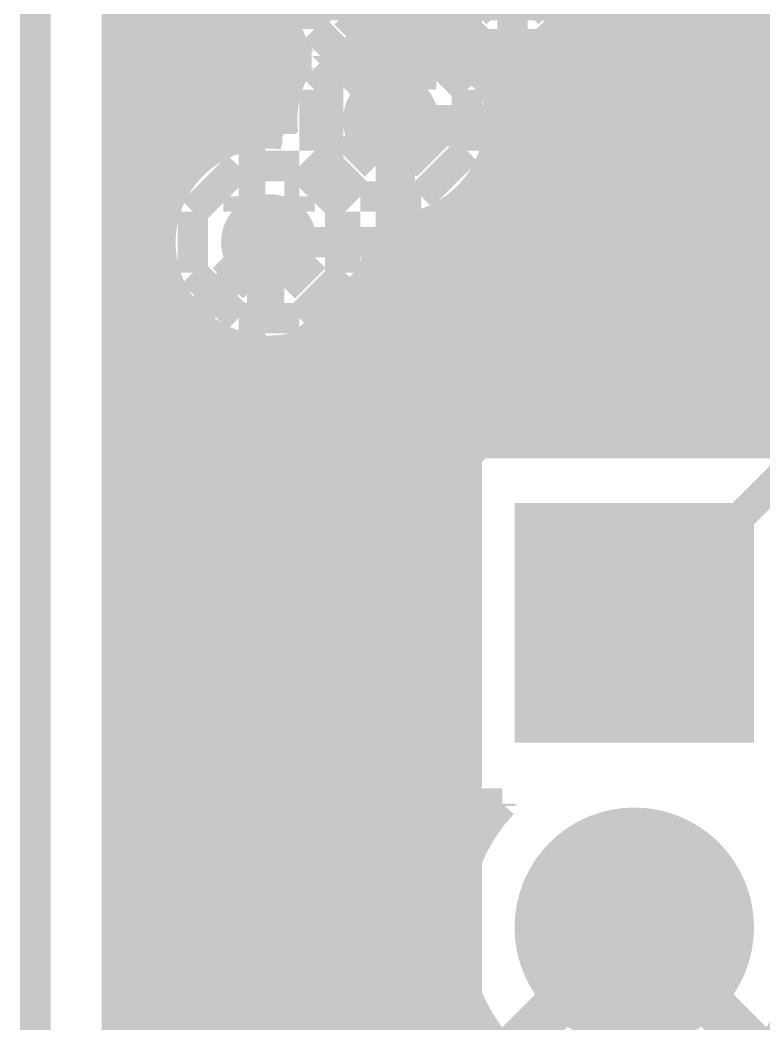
# Model space of a CAD drawing. Extents: x -5 to 157, y -120 to 103.
# Drawn here: x -5.13 to 1.08, y 29.04 to 37.41 of the extents above; entities that cross this region are included whole.
import ezdxf

# ---------------------------------------------------------------- set-up
doc = ezdxf.new("R2010")
doc.units = 0
doc.header["$MEASUREMENT"] = 0
doc.layers.get('0').update_dxf_attribs({"linetype": 'CONTINUOUS'})
for name, color, linetype in [('22-304-2_BOT', 7, 'CONTINUOUS'), ('22-304-2_DRD', 7, 'CONTINUOUS'), ('22-304-2_DRL', 2, 'CONTINUOUS'), ('22-304-2_IN1', 4, 'CONTINUOUS'), ('22-304-2_IN2', 3, 'CONTINUOUS'), ('22-304-2_SMB', 5, 'CONTINUOUS'), ('22-304-2_SMT', 10, 'CONTINUOUS'), ('22-304-2_SST', 11, 'CONTINUOUS'), ('22-304-2_TOP', 13, 'CONTINUOUS'), ('THRUHOLE_TAP', 7, 'CONTINUOUS')]:
    doc.layers.add(name, color=color, linetype=linetype)

# ---------------------------------------------------------------- blocks, each defined once
blk = doc.blocks.new('SQUARE_10')
blk.add_solid([(0.99949, 0.99949), (0.99949, -0.99949), (-0.99949, 0.99949), (-0.99949, -0.99949)])
blk = doc.blocks.new('ROUND_29')
at = {"const_width": 0.99949}
blk.add_lwpolyline([(-0.499744, 0, 1), (0.499744, 0, 1)], format="xyb", close=True, dxfattribs=at)
blk = doc.blocks.new('ROUND_39')
at = {"const_width": 0.40005}
blk.add_lwpolyline([(-0.200024, 0, 1), (0.200024, 0, 1)], format="xyb", close=True, dxfattribs=at)
blk = doc.blocks.new('ROUND_16')
at = {"const_width": 0.54991}
blk.add_lwpolyline([(-0.274954, 0, 1), (0.274954, 0, 1)], format="xyb", close=True, dxfattribs=at)
blk = doc.blocks.new('ROUND_87')
at = {"const_width": 0.10033}
blk.add_lwpolyline([(-0.050164, 0, 1), (0.050164, 0, 1)], format="xyb", close=True, dxfattribs=at)
blk = doc.blocks.new('ROUND_88')
at = {"const_width": 0.10033}
blk.add_lwpolyline([(-0.050164, 0, 1), (0.050164, 0, 1)], format="xyb", close=True, dxfattribs=at)
blk = doc.blocks.new('ROUND_42')
at = {"const_width": 0.40005}
blk.add_lwpolyline([(-0.200024, 0, 1), (0.200024, 0, 1)], format="xyb", close=True, dxfattribs=at)
blk = doc.blocks.new('ROUND_38')
at = {"const_width": 0.40005}
blk.add_lwpolyline([(-0.200024, 0, 1), (0.200024, 0, 1)], format="xyb", close=True, dxfattribs=at)
blk = doc.blocks.new('ROUND_80')
at = {"const_width": 0.10033}
blk.add_lwpolyline([(-0.050164, 0, 1), (0.050164, 0, 1)], format="xyb", close=True, dxfattribs=at)

msp = doc.modelspace()

# ---------------------------------------------------------------- linework, layer by layer
at = {"layer": '22-304-2_BOT'}
for points, const_width in [([(-3.175, 58.801), (-3.175, 36.45916)], 0.254), ([(-3.4036, 58.5724), (-3.4036, 36.39566)], 0.254), ([(-3.6322, 58.3438), (-3.6322, 36.25342)], 0.254), ([(-3.8608, 58.1152), (-3.8608, 35.96386)], 0.254), ([(-4.0894, 57.8866), (-4.0894, 35.41522)], 0.254), ([(-4.318, 57.658), (-4.318, 2.52222)], 0.254), ([(-2.9464, 44.75988), (-2.9464, 36.4617)], 0.254), ([(1.1684, 41.7322), (1.1684, 33.89376)], 0.254), ([(0.9398, 41.54932), (0.9398, 33.89376)], 0.254), ([(-1.397, 39.37), (0.127, 37.846), (0.127, 35.306), (-1.397, 33.782), (-1.397, 26.797), (5.842, 19.558), (5.842, 8.382), (6.858, 7.366)], 0.254), ([(-1.016, 37.846), (-0.381, 37.211), (-0.381, 35.56), (-1.905, 34.036), (-1.905, 26.543), (5.334, 19.304), (5.334, 7.62), (6.477, 6.477), (6.477, -3.302), (5.207, -4.572), (5.207, -6.35), (7.366, -8.509), (8.382, -8.509)], 0.254), ([(0.762, 37.846), (0.762, 35.306)], 0.254), ([(-2.032, 37.592), (-1.905, 37.592), (-0.889, 36.576), (-0.889, 35.814), (-2.54, 34.163), (-2.54, 26.416), (4.826, 19.05), (4.826, 7.366), (5.969, 6.223), (5.969, -3.048), (4.572, -4.445), (4.572, -6.858), (6.731, -9.017)], 0.254), ([(-2.921, 37.4142), (-4.318, 37.4142)], 0.254), ([(7.8994, 37.4142), (0.762, 37.4142)], 0.254), ([(-2.84226, 37.1856), (-4.318, 37.1856)], 0.254), ([(7.8994, 37.1856), (0.762, 37.1856)], 0.254), ([(-2.85496, 36.957), (-4.318, 36.957)], 0.254), ([(7.8994, 36.957), (0.762, 36.957)], 0.254), ([(-2.92608, 36.7284), (-4.318, 36.7284)], 0.254), ([(7.8994, 36.7284), (0.762, 36.7284)], 0.254), ([(-2.032, 36.576), (-2.032, 35.433), (-3.175, 34.29), (-3.175, 26.289), (4.318, 18.796), (4.318, 6.477), (4.445, 6.35)], 0.254), ([(-2.93624, 36.4998), (-4.318, 36.4998)], 0.254), ([(7.8994, 36.4998), (0.762, 36.4998)], 0.254), ([(-3.61188, 36.2712), (-4.318, 36.2712)], 0.254), ([(7.8994, 36.2712), (0.762, 36.2712)], 0.254), ([(-3.81508, 36.0426), (-4.318, 36.0426)], 0.254), ([(7.8994, 36.0426), (0.762, 36.0426)], 0.254), ([(-3.91922, 35.814), (-4.318, 35.814)], 0.254), ([(7.8994, 35.814), (0.762, 35.814)], 0.254), ([(-3.95478, 35.5854), (-4.318, 35.5854)], 0.254), ([(-3.95478, 35.54984), (-4.1275, 35.37712)], 0.254), ([(-3.048, 35.56), (-3.683, 34.925), (-3.683, 24.384), (2.794, 17.907), (2.794, 8.001), (3.429, 7.366), (3.556, 7.366)], 0.254), ([(7.8994, 35.5854), (0.762, 35.5854)], 0.254), ([(-4.14782, 35.3568), (-4.318, 35.3568)], 0.254), ([(7.8994, 35.3568), (0.762, 35.3568)], 0.254), ([(-4.28498, 35.1282), (-4.318, 35.1282)], 0.254), ([(9.69264, 35.1282), (0.7366, 35.1282)], 0.254), ([(0.7112, 35.05708), (0.7112, 33.89376)], 0.254), ([(-4.318, 34.925), (-4.318, 24.384)], 0.254), ([(9.92124, 34.8996), (0.61468, 34.8996)], 0.254), ([(0.57658, 34.85642), (-0.38862, 33.89376)], 0.254), ([(0.4826, 34.76244), (0.4826, 33.89376)], 0.254), ([(10.14984, 34.671), (0.38862, 34.671)], 0.254), ([(0.254, 34.53384), (0.254, 33.89376)], 0.254), ([(10.37844, 34.4424), (0.16002, 34.4424)], 0.254), ([(0.0254, 34.30524), (0.0254, 33.89376)], 0.254), ([(10.52576, 34.2138), (-0.06604, 34.2138)], 0.254), ([(-0.2032, 34.07664), (-0.2032, 33.89376)], 0.254), ([(10.57402, 33.9852), (-0.29464, 33.9852)], 0.254), ([(1.50876, 33.89376), (-0.38862, 33.89376)], 0.254), ([(1.02108, 28.82392), (0, 29.845)], 0.381)]:
    msp.add_lwpolyline(points, dxfattribs=dict(at, const_width=const_width))
at = {"layer": '22-304-2_BOT', "const_width": 0.254}
for points in [[(-2.93878, 37.592, 0.1496565), (-2.78335, 37.08433)], [(-2.78384, 37.084, 0.1496559), (-2.93937, 36.576)], [(-2.93878, 36.576, 0.0323162), (-2.93122, 36.45915)], [(-3.048, 36.46678, 0.4142136), (-3.95478, 35.56)], [(-2.93116, 36.45916, 0.0323161), (-3.048, 36.46672)], [(-4.13258, 35.37458, 0.1989124), (-4.3188, 34.925)], [(-4.13258, 35.37458, 0.1989124), (-4.3188, 34.925)], [(0.57658, 34.85642, 0.1989124), (0.7628, 35.306)], [(0.57658, 34.85642, 0.1989124), (0.7628, 35.306)], [(0.8128, 28.575, 0.1084649), (1.27, 29.0322)]]:
    msp.add_lwpolyline(points, format="xyb", dxfattribs=at)
at = {"layer": '22-304-2_DRD', "const_width": 0.254}
for points in [[(44.99864, -115.99926), (44.99864, 25.99944), (48.00092, 28.99918), (86.79942, 28.99918), (89.79916, 25.99944), (89.79916, -31.0007), (92.7989, -34.00044), (136.79932, -34.00044), (139.79906, -31.0007), (139.79906, 58.0009), (136.79932, 61.00064), (115.30076, 61.00064), (107.29976, 68.9991), (107.29976, 94.99854), (99.29876, 102.99954), (35.49904, 102.99954), (27.50058, 94.99854), (27.50058, 68.9991), (19.49958, 61.00064), (-1.99898, 61.00064), (-4.99872, 58.0009), (-4.99872, -2.99974), (18.00098, -25.99944), (18.00098, -115.99926)], [(-2.667, 37.846), (-2.667, 37.338)], [(-1.397, 37.338), (-1.397, 37.846)], [(-1.143, 37.465), (-1.397, 37.719)], [(-0.635, 37.719), (-0.889, 37.465)], [(-1.651, 37.592), (-1.27, 37.211)], [(-0.762, 37.211), (-0.381, 37.592)], [(-2.159, 37.211), (-2.413, 37.465)], [(-1.651, 37.465), (-1.905, 37.211)], [(-0.889, 37.465), (-1.143, 37.465)], [(-2.667, 37.338), (-2.286, 36.957)], [(-1.778, 36.957), (-1.397, 37.338)], [(-2.286, 37.211), (-2.667, 36.83)], [(-1.778, 37.211), (-2.286, 37.211)], [(-1.905, 37.211), (-2.159, 37.211)], [(-1.397, 36.83), (-1.778, 37.211)], [(-1.27, 37.211), (-0.762, 37.211)], [(-2.286, 36.957), (-2.286, 36.83)], [(-2.159, 36.957), (-2.286, 36.957)], [(-2.286, 36.957), (-1.778, 36.957)], [(-2.159, 36.83), (-2.159, 36.957)], [(-1.905, 36.957), (-1.905, 36.83)], [(-1.778, 36.957), (-1.905, 36.957)], [(-1.778, 36.83), (-1.778, 36.957)], [(-2.667, 36.83), (-2.667, 36.322)], [(-2.286, 36.83), (-2.159, 36.83)], [(-1.905, 36.83), (-1.778, 36.83)], [(-1.397, 36.322), (-1.397, 36.83)], [(-2.159, 36.195), (-2.413, 36.449)], [(-1.651, 36.449), (-1.905, 36.195)], [(-2.667, 36.322), (-2.286, 35.941)], [(-1.778, 35.941), (-1.397, 36.322)], [(-3.302, 36.195), (-3.683, 35.814)], [(-2.794, 36.195), (-3.302, 36.195)], [(-2.413, 35.814), (-2.794, 36.195)], [(-1.905, 36.195), (-2.159, 36.195)], [(-3.302, 35.941), (-3.302, 35.814)], [(-3.175, 35.941), (-3.302, 35.941)], [(-3.175, 35.814), (-3.175, 35.941)], [(-2.921, 35.941), (-2.921, 35.814)], [(-2.794, 35.941), (-2.921, 35.941)], [(-2.794, 35.814), (-2.794, 35.941)], [(-2.286, 35.941), (-1.778, 35.941)], [(-3.683, 35.814), (-3.683, 35.306)], [(-3.302, 35.814), (-3.175, 35.814)], [(-2.921, 35.814), (-2.794, 35.814)], [(-2.413, 35.306), (-2.413, 35.814)], [(-3.175, 35.179), (-3.429, 35.433)], [(-2.667, 35.433), (-2.921, 35.179)], [(-3.683, 35.306), (-3.302, 34.925)], [(-2.794, 34.925), (-2.413, 35.306)], [(-2.921, 35.179), (-3.175, 35.179)], [(-3.302, 34.925), (-2.794, 34.925)], [(-0.635, 33.02), (-0.635, 31.75)], [(0.635, 33.02), (-0.635, 33.02)], [(0.635, 33.02), (-0.635, 31.75)], [(0.635, 31.75), (-0.635, 33.02)], [(0.635, 31.75), (0.635, 33.02)], [(-0.635, 31.75), (0.635, 31.75)], [(-0.635, 30.48), (-0.635, 29.21)], [(0.635, 30.48), (-0.635, 30.48)], [(0.635, 30.48), (-0.635, 29.21)], [(0.635, 29.21), (-0.635, 30.48)], [(0.635, 29.21), (0.635, 30.48)], [(-0.635, 29.21), (0.635, 29.21)]]:
    msp.add_lwpolyline(points, dxfattribs=at)
at = {"layer": '22-304-2_DRL', "const_width": 0.254}
msp.add_lwpolyline([(44.99864, -115.99926), (44.99864, 25.99944), (48.00092, 28.99918), (86.79942, 28.99918), (89.79916, 25.99944), (89.79916, -31.0007), (92.7989, -34.00044), (136.79932, -34.00044), (139.79906, -31.0007), (139.79906, 58.0009), (136.79932, 61.00064), (115.30076, 61.00064), (107.29976, 68.9991), (107.29976, 94.99854), (99.29876, 102.99954), (35.49904, 102.99954), (27.50058, 94.99854), (27.50058, 68.9991), (19.49958, 61.00064), (-1.99898, 61.00064), (-4.99872, 58.0009), (-4.99872, -2.99974), (18.00098, -25.99944), (18.00098, -115.99926)], dxfattribs=at)
at = {"layer": '22-304-2_IN1', "const_width": 0.254}
for points in [[(82.296, 102.362), (36.068, 102.362), (28.702, 94.996), (28.702, 68.326), (20.574, 60.198), (-1.778, 60.198), (-4.191, 57.785), (-4.191, -2.667), (18.669, -25.527)], [(-3.2766, 58.6994), (-3.2766, 36.43884)], [(-3.5052, 58.4708), (-3.5052, 36.34486)], [(-3.7338, 58.2422), (-3.7338, 36.15436)], [(-3.9624, 58.0136), (-3.9624, -2.8956)], [(-3.048, 45.02912), (-3.048, 36.46678)], [(1.0668, 41.64076), (1.0668, 33.89376)], [(0.8382, 41.4909), (0.8382, 33.89376)], [(0.6096, 41.39946), (0.6096, 33.89376)], [(-0.0762, 41.34866), (-0.0762, 33.89376)], [(0.1524, 41.34866), (0.1524, 33.89376)], [(0.381, 41.35628), (0.381, 33.89376)], [(-2.8956, 37.3126), (-4.191, 37.3126)], [(23.1775, 37.3126), (-0.28194, 37.3126)], [(-0.3048, 37.28212), (-0.3048, 33.89376)], [(-2.8194, 37.13988), (-2.8194, 37.02812)], [(-2.78384, 37.084), (-4.191, 37.084)], [(-0.5334, 37.07638), (-0.5334, 33.89376)], [(23.1775, 37.084), (-0.52324, 37.084)], [(-0.762, 36.97478), (-0.762, 33.89376)], [(-0.9906, 36.93922), (-0.9906, 33.89376)], [(-2.8956, 36.8554), (-4.191, 36.8554)], [(7.21614, 36.8554), (-1.1684, 36.8554)], [(-2.93878, 36.6268), (-4.191, 36.6268)], [(6.99516, 36.6268), (-1.12522, 36.6268)], [(-3.39598, 36.3982), (-4.191, 36.3982)], [(6.8834, 36.3982), (-1.14046, 36.3982)], [(-3.7211, 36.1696), (-4.191, 36.1696)], [(-1.2192, 36.17214), (-1.2192, 33.89376)], [(6.84022, 36.1696), (-1.2192, 36.1696)], [(-3.87096, 35.941), (-4.191, 35.941)], [(-1.4478, 35.88004), (-1.4478, 33.89376)], [(6.85546, 35.941), (-1.3843, 35.941)], [(-3.94208, 35.7124), (-4.191, 35.7124)], [(6.9342, 35.7124), (-1.7526, 35.7124)], [(-1.6764, 35.74034), (-1.6764, 3.08102)], [(-2.1336, 35.6743), (-2.1336, 25.24506)], [(-1.905, 35.67684), (-1.905, 25.00376)], [(-3.95224, 35.4838), (-4.191, 35.4838)], [(7.0993, 35.4838), (-2.14376, 35.4838)], [(-3.90144, 35.2552), (-4.191, 35.2552)], [(7.4676, 35.2552), (-2.19202, 35.2552)], [(-3.78206, 35.0266), (-4.191, 35.0266)], [(-3.7338, 34.96564), (-3.7338, -3.1242)], [(-2.3622, 34.96564), (-2.3622, 25.36444)], [(10.89914, 35.0266), (-2.31394, 35.0266)], [(-3.54076, 34.798), (-4.191, 34.798)], [(10.67816, 34.798), (-2.55524, 34.798)], [(-3.5052, 34.77514), (-3.5052, 24.85898)], [(-2.5908, 34.77514), (-2.5908, 25.41524)], [(-3.2766, 34.68116), (-3.2766, 25.1841)], [(-3.048, 34.65322), (-3.048, 25.33396)], [(-2.8194, 34.68116), (-2.8194, 25.40508)], [(10.5664, 34.5694), (-4.191, 34.5694)], [(10.52322, 34.3408), (-4.191, 34.3408)], [(10.53846, 34.1122), (-4.191, 34.1122)], [(2.37236, 33.8836), (-4.191, 33.8836)], [(-1.50876, 33.89376), (-1.50876, 30.87624)], [(1.50876, 33.89376), (-1.50876, 33.89376)], [(-1.50876, 33.655), (-4.191, 33.655)], [(-1.50876, 33.4264), (-4.191, 33.4264)], [(-1.50876, 33.1978), (-4.191, 33.1978)], [(-1.50876, 32.9692), (-4.191, 32.9692)], [(-1.50876, 32.7406), (-4.191, 32.7406)], [(-1.50876, 32.512), (-4.191, 32.512)], [(-1.50876, 32.2834), (-4.191, 32.2834)], [(-1.50876, 32.0548), (-4.191, 32.0548)], [(-1.50876, 31.8262), (-4.191, 31.8262)], [(-1.50876, 31.5976), (-4.191, 31.5976)], [(-1.50876, 31.369), (-4.191, 31.369)], [(-1.50876, 31.1404), (-4.191, 31.1404)], [(-1.50876, 30.9118), (-4.191, 30.9118)], [(-1.09982, 30.87624), (-1.50876, 30.87624)], [(-1.4478, 30.87624), (-1.4478, 30.26664)], [(-1.2192, 30.87624), (-1.2192, 30.73146)], [(-1.25222, 30.6832), (-4.191, 30.6832)], [(-1.37922, 30.4546), (-4.191, 30.4546)], [(-1.45796, 30.226), (-4.191, 30.226)], [(-1.4986, 29.9974), (-4.191, 29.9974)], [(-1.50622, 29.7688), (-4.191, 29.7688)], [(-1.47574, 29.5402), (-4.191, 29.5402)], [(-1.4478, 29.42336), (-1.4478, 27.72664)], [(-1.4097, 29.3116), (-4.191, 29.3116)], [(-1.30048, 29.083), (-4.191, 29.083)], [(-1.2192, 28.956), (-1.2192, 28.19146)]]:
    msp.add_lwpolyline(points, dxfattribs=at)
for points in [[(-1.016, 36.93922, 0.4142136), (-0.10922, 37.846)], [(-2.93878, 37.592, 0.1496565), (-2.78335, 37.08433)], [(-2.78384, 37.084, 0.1496559), (-2.93937, 36.576)], [(-1.12522, 36.576, 0.1094637), (-1.2101, 36.95905)], [(-1.20904, 36.95954, 0.0536558), (-1.016, 36.93877)], [(-2.93878, 36.576, 0.0323162), (-2.93122, 36.45915)], [(-2.032, 35.66922, 0.4142136), (-1.12522, 36.576)], [(-3.048, 36.46678, 0.4142136), (-3.95478, 35.56)], [(-2.93116, 36.45916, 0.0323161), (-3.048, 36.46672)], [(-2.14122, 35.56, 0.031532), (-2.14842, 35.67403)], [(-2.1463, 35.6743, 0.0315325), (-2.032, 35.66709)], [(-3.95478, 35.56, 0.4142136), (-3.048, 34.65322)], [(-3.048, 34.65322, 0.4142136), (-2.14122, 35.56)], [(-1.09982, 30.87624, 0.1905648), (-1.50767, 29.845)], [(-1.50876, 29.845, 0.2557373), (-0.8133, 28.57421)]]:
    msp.add_lwpolyline(points, format="xyb", dxfattribs=at)
at = {"layer": '22-304-2_IN2'}
for points, const_width in [([(20.193, 60.452), (-1.524, 60.452), (-4.318, 57.658), (-4.318, -2.54)], 0.254), ([(-3.4036, 58.5724), (-3.4036, 36.52266)], 0.254), ([(-3.6322, 58.3438), (-3.6322, 36.40328)], 0.254), ([(-3.8608, 58.1152), (-3.8608, 36.18484)], 0.254), ([(-4.0894, 57.8866), (-4.0894, -2.7686)], 0.254), ([(-3.175, 45.06722), (-3.175, 36.57854)], 0.254), ([(1.1684, 41.57218), (1.1684, 34.0106)], 0.254), ([(0.9398, 41.41216), (0.9398, 34.0106)], 0.254), ([(0.0254, 41.23182), (0.0254, 34.0106)], 0.254), ([(0.254, 41.23182), (0.254, 34.0106)], 0.254), ([(0.4826, 41.2496), (0.4826, 34.0106)], 0.254), ([(0.7112, 41.30802), (0.7112, 34.0106)], 0.254), ([(-3.04292, 37.4142), (-4.318, 37.4142)], 0.254), ([(18.73758, 37.4142), (-0.08382, 37.4142)], 0.254), ([(-0.2032, 37.21862), (-0.2032, 34.0106)], 0.254), ([(-2.97434, 37.1856), (-4.318, 37.1856)], 0.254), ([(18.73758, 37.1856), (-0.23114, 37.1856)], 0.254), ([(-2.9464, 37.12464), (-2.9464, 37.04082)], 0.254), ([(-0.4318, 37.00272), (-0.4318, 34.0106)], 0.254), ([(-2.9845, 36.957), (-4.318, 36.957)], 0.254), ([(-0.6604, 36.88334), (-0.6604, 34.0106)], 0.254), ([(11.03122, 36.957), (-0.50292, 36.957)], 0.254), ([(-1.03378, 36.81984), (-1.016, 36.81969)], 0.254), ([(-0.889, 36.82746), (-0.889, 34.0106)], 0.254), ([(-3.04546, 36.7284), (-4.318, 36.7284)], 0.254), ([(10.51814, 36.7284), (-1.016, 36.7284)], 0.254), ([(-3.45948, 36.4998), (-4.318, 36.4998)], 0.254), ([(10.31494, 36.4998), (-1.00838, 36.4998)], 0.254), ([(-3.78714, 36.2712), (-4.318, 36.2712)], 0.254), ([(10.20318, 36.2712), (-1.05156, 36.2712)], 0.254), ([(-3.95224, 36.0426), (-4.318, 36.0426)], 0.254), ([(10.15492, 36.0426), (-1.1557, 36.0426)], 0.254), ([(-1.1176, 36.10864), (-1.1176, 34.0106)], 0.254), ([(-4.04114, 35.814), (-4.318, 35.814)], 0.254), ([(-1.3462, 35.81146), (-1.3462, 34.0106)], 0.254), ([(10.15746, 35.814), (-1.34366, 35.814)], 0.254), ([(-1.5748, 35.65652), (-1.5748, 34.0106)], 0.254), ([(-4.07416, 35.5854), (-4.318, 35.5854)], 0.254), ([(-1.8034, 35.57524), (-1.8034, 25.06472)], 0.254), ([(10.21334, 35.5854), (-1.76276, 35.5854)], 0.254), ([(-2.032, 35.41522), (-2.032, 25.31618)], 0.254), ([(-4.05384, 35.3568), (-4.318, 35.3568)], 0.254), ([(10.33272, 35.3568), (-2.04216, 35.3568)], 0.254), ([(-3.97764, 35.1282), (-4.318, 35.1282)], 0.254), ([(10.54862, 35.1282), (-2.11582, 35.1282)], 0.254), ([(-3.83286, 34.8996), (-4.318, 34.8996)], 0.254), ([(-3.8608, 34.93262), (-3.8608, -2.9972)], 0.254), ([(10.6045, 34.8996), (-2.26314, 34.8996)], 0.254), ([(-2.2606, 34.90214), (-2.2606, 25.45334)], 0.254), ([(-3.6322, 34.71672), (-3.6322, 24.85898)], 0.254), ([(-3.56108, 34.671), (-4.318, 34.671)], 0.254), ([(10.4775, 34.671), (-2.53492, 34.671)], 0.254), ([(-2.4892, 34.69894), (-2.4892, 25.52192)], 0.254), ([(-3.4036, 34.59734), (-3.4036, 25.22474)], 0.254), ([(-3.175, 34.54146), (-3.175, 25.40254)], 0.254), ([(-2.9464, 34.53892), (-2.9464, 25.49906)], 0.254), ([(-2.7178, 34.58718), (-2.7178, 25.53462)], 0.254), ([(10.414, 34.4424), (-4.318, 34.4424)], 0.254), ([(10.40638, 34.2138), (-4.318, 34.2138)], 0.254), ([(-1.6256, 33.9852), (-4.318, 33.9852)], 0.254), ([(-1.6256, 34.0106), (-1.6256, 30.7594)], 0.254), ([(1.6256, 34.0106), (-1.6256, 34.0106)], 0.254), ([(-1.6256, 33.7566), (-4.318, 33.7566)], 0.254), ([(-1.6256, 33.528), (-4.318, 33.528)], 0.254), ([(-1.6256, 33.2994), (-4.318, 33.2994)], 0.254), ([(-1.6256, 33.0708), (-4.318, 33.0708)], 0.254), ([(-1.6256, 32.8422), (-4.318, 32.8422)], 0.254), ([(-1.6256, 32.6136), (-4.318, 32.6136)], 0.254), ([(-1.6256, 32.385), (-4.318, 32.385)], 0.254), ([(-1.6256, 32.1564), (-4.318, 32.1564)], 0.254), ([(-1.6256, 31.9278), (-4.318, 31.9278)], 0.254), ([(-1.6256, 31.6992), (-4.318, 31.6992)], 0.254), ([(-1.6256, 31.4706), (-4.318, 31.4706)], 0.254), ([(-1.6256, 31.242), (-4.318, 31.242)], 0.254), ([(-1.6256, 31.0134), (-4.318, 31.0134)], 0.254), ([(-1.6256, 30.7848), (-4.318, 30.7848)], 0.254), ([(-1.3462, 30.7594), (-1.6256, 30.7594)], 0.254), ([(-1.5748, 30.7594), (-1.5748, 30.2514)], 0.254), ([(-1.46304, 30.5562), (-4.318, 30.5562)], 0.254), ([(-1.55194, 30.3276), (-4.318, 30.3276)], 0.254), ([(-1.60528, 30.099), (-4.318, 30.099)], 0.254), ([(-1.6256, 29.8704), (-4.318, 29.8704)], 0.254), ([(-1.1049, 28.7401), (0, 29.845)], 0.381), ([(1.1049, 28.7401), (0, 29.845)], 0.381), ([(-1.6129, 29.6418), (-4.318, 29.6418)], 0.254), ([(-1.5748, 29.4386), (-1.5748, 27.7114)], 0.254), ([(-1.56718, 29.4132), (-4.318, 29.4132)], 0.254), ([(-1.4859, 29.1846), (-4.318, 29.1846)], 0.254), ([(-1.36144, 28.956), (-4.318, 28.956)], 0.254), ([(-1.3462, 28.9306), (-1.3462, 28.21686)], 0.254)]:
    msp.add_lwpolyline(points, dxfattribs=dict(at, const_width=const_width))
at = {"layer": '22-304-2_IN2', "const_width": 0.254}
for points in [[(-1.016, 36.81984, 0.4142136), (0.01016, 37.846)], [(-3.05816, 37.592, 0.1302082), (-2.92358, 37.08398)], [(-2.92354, 37.084, 0.1276919), (-3.05806, 36.58616)], [(-1.00584, 36.576, 0.0599671), (-1.03515, 36.8195)], [(-3.048, 36.58616, 0.4142136), (-4.07416, 35.56)], [(-2.02184, 35.54984, 0.4113166), (-1.00584, 36.576)], [(-4.07416, 35.56, 0.4142136), (-3.048, 34.53384)], [(-3.048, 34.53384, 0.4112954), (-2.032, 35.54984)], [(-1.3462, 30.7594, 0.1502814), (-1.62738, 29.845)], [(-1.6256, 29.845, 0.227838), (-1.0155, 28.57562)]]:
    msp.add_lwpolyline(points, format="xyb", dxfattribs=at)
at = {"layer": '22-304-2_SST', "const_width": 0.1524}
for points in [[(-3.15468, 27.59456), (-3.15468, 32.09544), (-3.15468, 37.48532), (5.69468, 37.48532), (5.69468, 35.33394)], [(4.445, 36.43376), (4.445, 23.2537), (5.04444, 22.65426), (5.04444, 37.03574), (4.445, 36.43376), (-1.905, 36.43376), (-2.50444, 37.03574), (5.04444, 37.03574)], [(-1.905, 36.43376), (-1.905, 32.09544), (-2.50444, 32.09544), (-2.50444, 37.03574)], [(0.11938, 32.50438), (0.32004, 32.70504), (-0.32004, 32.70504), (-0.11938, 32.50438), (0.11938, 32.50438), (0.11938, 32.26562), (0.32004, 32.06496), (0.32004, 32.70504)], [(0.11938, 32.26562), (-0.11938, 32.26562), (-0.32004, 32.06496), (-0.32004, 32.70504)], [(-0.11938, 32.50438), (-0.11938, 32.26562)], [(-3.15468, 32.09544), (-2.50444, 32.09544)], [(0.32004, 32.06496), (-0.32004, 32.06496)], [(0.11938, 29.96438), (0.32004, 30.16504), (-0.32004, 30.16504), (-0.11938, 29.96438), (0.11938, 29.96438), (0.11938, 29.72562), (0.32004, 29.52496), (0.32004, 30.16504)], [(0.11938, 29.72562), (-0.11938, 29.72562), (-0.32004, 29.52496), (-0.32004, 30.16504)], [(-0.11938, 29.96438), (-0.11938, 29.72562)], [(0.32004, 29.52496), (-0.32004, 29.52496)]]:
    msp.add_lwpolyline(points, dxfattribs=at)
at = {"layer": '22-304-2_TOP'}
for points, const_width in [([(-3.6322, 58.3438), (-3.6322, 36.25342)], 0.254), ([(-3.8608, 58.1152), (-3.8608, 35.96386)], 0.254), ([(-4.0894, 57.8866), (-4.0894, 2.87782)], 0.254), ([(-4.318, 57.658), (-4.318, 2.52222)], 0.254), ([(33.02, 49.657), (29.083, 45.72), (25.4, 45.72), (23.876, 47.244), (14.986, 47.244), (6.096, 38.354), (0.635, 38.354), (-0.635, 37.084), (-1.397, 37.084), (-1.905, 37.592), (-2.032, 37.592)], 0.254), ([(23.495, 46.482), (23.241, 46.736), (15.24, 46.736), (6.35, 37.846), (1.016, 37.846), (-0.254, 36.576), (-2.032, 36.576)], 0.254), ([(-3.4036, 41.62298), (-3.4036, 36.39566)], 0.254), ([(-3.175, 41.39184), (-3.175, 36.45916)], 0.254), ([(-2.9464, 41.16324), (-2.9464, 36.4617)], 0.254), ([(92.456, 31.115), (90.678, 31.115), (88.9, 32.893), (54.356, 32.893), (46.99, 40.259), (29.718, 40.259), (24.765, 35.306), (16.002, 35.306), (13.97, 37.338), (1.27, 37.338), (-0.508, 35.56), (-3.048, 35.56)], 0.254), ([(-2.921, 37.4142), (-4.318, 37.4142)], 0.254), ([(-2.84226, 37.1856), (-4.318, 37.1856)], 0.254), ([(-2.85496, 36.957), (-4.318, 36.957)], 0.254), ([(-2.92608, 36.7284), (-4.318, 36.7284)], 0.254), ([(1.53162, 36.703), (-0.05588, 35.1155)], 0.254), ([(-2.93624, 36.4998), (-4.318, 36.4998)], 0.254), ([(1.1684, 36.33724), (1.1684, 34.37382)], 0.254), ([(-3.61188, 36.2712), (-4.318, 36.2712)], 0.254), ([(9.46404, 36.2712), (1.09982, 36.2712)], 0.254), ([(-3.81508, 36.0426), (-4.318, 36.0426)], 0.254), ([(9.23544, 36.0426), (0.87122, 36.0426)], 0.254), ([(0.9398, 36.10864), (0.9398, 34.22142)], 0.254), ([(0.7112, 35.88004), (0.7112, 33.99282)], 0.254), ([(-3.91922, 35.814), (-4.318, 35.814)], 0.254), ([(9.00684, 35.814), (0.64262, 35.814)], 0.254), ([(0.4826, 35.65144), (0.4826, 33.89376)], 0.254), ([(-3.95478, 35.5854), (-4.318, 35.5854)], 0.254), ([(8.77824, 35.5854), (0.41402, 35.5854)], 0.254), ([(0.254, 35.42284), (0.254, 33.89376)], 0.254), ([(-3.93192, 35.3568), (-4.318, 35.3568)], 0.254), ([(8.54964, 35.3568), (0.18542, 35.3568)], 0.254), ([(-3.84556, 35.1282), (-4.318, 35.1282)], 0.254), ([(-3.8608, 35.15614), (-3.8608, 3.18008)], 0.254), ([(8.32104, 35.1282), (-0.04064, 35.1282)], 0.254), ([(0.0254, 35.19424), (0.0254, 33.89376)], 0.254), ([(-0.2032, 35.00374), (-0.2032, 33.89376)], 0.254), ([(-3.6703, 34.8996), (-4.318, 34.8996)], 0.254), ([(8.09244, 34.8996), (-2.4257, 34.8996)], 0.254), ([(-0.508, 34.925), (-2.4003, 34.925)], 0.254), ([(-2.2606, 34.925), (-2.2606, 25.64638)], 0.254), ([(-2.032, 34.925), (-2.032, 25.654)], 0.254), ([(-1.8034, 34.925), (-1.8034, 25.654)], 0.254), ([(-1.5748, 34.925), (-1.5748, 25.654)], 0.254), ([(-1.3462, 34.925), (-1.3462, 33.89376)], 0.254), ([(-1.1176, 34.925), (-1.1176, 33.89376)], 0.254), ([(-0.889, 34.925), (-0.889, 33.89376)], 0.254), ([(-0.6604, 34.925), (-0.6604, 33.89376)], 0.254), ([(-0.4318, 34.93008), (-0.4318, 33.89376)], 0.254), ([(-3.6322, 34.86404), (-3.6322, 3.43662)], 0.254), ([(-2.4892, 34.84372), (-2.4892, 25.56002)], 0.254), ([(-3.4036, 34.72434), (-3.4036, 25.04186)], 0.254), ([(-2.7178, 34.71418), (-2.7178, 25.41778)], 0.254), ([(-3.23088, 34.671), (-4.318, 34.671)], 0.254), ([(-3.175, 34.66084), (-3.175, 25.26284)], 0.254), ([(-2.9464, 34.6583), (-2.9464, 25.3746)], 0.254), ([(7.86384, 34.671), (-2.86512, 34.671)], 0.254), ([(7.63524, 34.4424), (-4.318, 34.4424)], 0.254), ([(0.92964, 34.2138), (-4.318, 34.2138)], 0.254), ([(0.94742, 34.23158), (0.6096, 33.89376)], 0.254), ([(0.70104, 33.9852), (-4.318, 33.9852)], 0.254), ([(-1.50876, 33.89376), (-1.50876, 30.87624)], 0.254), ([(0.6096, 33.89376), (-1.50876, 33.89376)], 0.254), ([(6.35, 26.543), (6.35, 32.258), (4.826, 33.782), (1.397, 33.782), (0, 32.385)], 0.254), ([(-1.50876, 33.7566), (-4.318, 33.7566)], 0.254), ([(-1.50876, 33.528), (-4.318, 33.528)], 0.254), ([(-1.50876, 33.2994), (-4.318, 33.2994)], 0.254), ([(-1.50876, 33.0708), (-4.318, 33.0708)], 0.254), ([(-1.50876, 32.8422), (-4.318, 32.8422)], 0.254), ([(-1.50876, 32.6136), (-4.318, 32.6136)], 0.254), ([(-1.50876, 32.385), (-4.318, 32.385)], 0.254), ([(-1.50876, 32.1564), (-4.318, 32.1564)], 0.254), ([(-1.50876, 31.9278), (-4.318, 31.9278)], 0.254), ([(-1.50876, 31.6992), (-4.318, 31.6992)], 0.254), ([(-1.50876, 31.4706), (-4.318, 31.4706)], 0.254), ([(-1.50876, 31.242), (-4.318, 31.242)], 0.254), ([(-1.50876, 31.0134), (-4.318, 31.0134)], 0.254), ([(-1.09982, 30.87624), (-1.50876, 30.87624)], 0.254), ([(-1.3462, 30.87624), (-1.3462, 30.52318)], 0.254), ([(-1.1176, 30.87624), (-1.1176, 30.85592)], 0.254), ([(-1.17856, 30.7848), (-4.318, 30.7848)], 0.254), ([(-1.32842, 30.5562), (-4.318, 30.5562)], 0.254), ([(-1.42748, 30.3276), (-4.318, 30.3276)], 0.254), ([(-1.4859, 30.099), (-4.318, 30.099)], 0.254), ([(-1.50622, 29.8704), (-4.318, 29.8704)], 0.254), ([(-1.02108, 28.82392), (0, 29.845)], 0.381), ([(1.02108, 28.82392), (0, 29.845)], 0.381), ([(-1.49352, 29.6418), (-4.318, 29.6418)], 0.254), ([(-1.44526, 29.4132), (-4.318, 29.4132)], 0.254), ([(-1.35636, 29.1846), (-4.318, 29.1846)], 0.254), ([(-1.3462, 29.16428), (-1.3462, 27.98318)], 0.254), ([(-1.21666, 28.956), (-4.318, 28.956)], 0.254)]:
    msp.add_lwpolyline(points, dxfattribs=dict(at, const_width=const_width))
at = {"layer": '22-304-2_TOP', "const_width": 0.254}
for points in [[(-2.93878, 37.592, 0.1496565), (-2.78335, 37.08433)], [(-2.78384, 37.084, 0.1496559), (-2.93937, 36.576)], [(-2.93878, 36.576, 0.0323162), (-2.93122, 36.45915)], [(-3.048, 36.46678, 0.4142136), (-3.95478, 35.56)], [(-2.93116, 36.45916, 0.0323161), (-3.048, 36.46672)], [(-3.95478, 35.56, 0.4142136), (-3.048, 34.65322)], [(-0.508, 34.925, 0.1989124), (-0.05899, 35.11099)], [(-0.508, 34.925, 0.1989124), (-0.05899, 35.11099)], [(-3.048, 34.65322, 0.2014867), (-2.40049, 34.92519)], [(1.397, 34.417, 0.1989129), (0.94799, 34.23101)], [(-1.09982, 30.87624, 0.1905648), (-1.50767, 29.845)], [(-1.50876, 29.845, 0.2557373), (-0.8133, 28.57421)], [(0.8128, 28.575, 0.1084649), (1.27, 29.0322)]]:
    msp.add_lwpolyline(points, format="xyb", dxfattribs=at)

# ---------------------------------------------------------------- block references
at = {"layer": '22-304-2_BOT'}
for name, p in [('ROUND_39', (-2.032, 37.592)), ('ROUND_39', (-2.032, 36.576)), ('ROUND_39', (-3.048, 35.56)), ('SQUARE_10', (0, 32.385)), ('ROUND_29', (0, 29.845))]:
    msp.add_blockref(name, p, dxfattribs=at)
at = {"layer": '22-304-2_DRL'}
for name, p in [('ROUND_88', (-2.032, 36.576)), ('ROUND_87', (-3.048, 35.56)), ('ROUND_16', (0, 32.385)), ('ROUND_16', (0, 29.845))]:
    msp.add_blockref(name, p, dxfattribs=at)
at = {"layer": '22-304-2_IN1'}
for name, p in [('ROUND_39', (-2.032, 37.592)), ('ROUND_42', (-2.032, 36.576)), ('ROUND_39', (-3.048, 35.56)), ('SQUARE_10', (0, 32.385)), ('ROUND_29', (0, 29.845))]:
    msp.add_blockref(name, p, dxfattribs=at)
at = {"layer": '22-304-2_IN2'}
for name, p in [('ROUND_38', (-2.032, 37.592)), ('ROUND_42', (-2.032, 36.576)), ('ROUND_38', (-3.048, 35.56)), ('SQUARE_10', (0, 32.385)), ('ROUND_29', (0, 29.845))]:
    msp.add_blockref(name, p, dxfattribs=at)
at = {"layer": '22-304-2_SMB'}
for name, p in [('SQUARE_10', (0, 32.385)), ('ROUND_29', (0, 29.845))]:
    msp.add_blockref(name, p, dxfattribs=at)
at = {"layer": '22-304-2_SMT'}
for name, p in [('SQUARE_10', (0, 32.385)), ('ROUND_29', (0, 29.845))]:
    msp.add_blockref(name, p, dxfattribs=at)
at = {"layer": '22-304-2_TOP'}
for name, p in [('ROUND_39', (-2.032, 37.592)), ('ROUND_39', (-2.032, 36.576)), ('ROUND_39', (-3.048, 35.56)), ('SQUARE_10', (0, 32.385)), ('ROUND_29', (0, 29.845))]:
    msp.add_blockref(name, p, dxfattribs=at)
at = {"layer": 'THRUHOLE_TAP'}
for name, p in [('ROUND_80', (-2.032, 36.576)), ('ROUND_80', (-3.048, 35.56)), ('ROUND_16', (0, 32.385)), ('ROUND_16', (0, 29.845))]:
    msp.add_blockref(name, p, dxfattribs=at)

doc.saveas('drawing.dxf')
